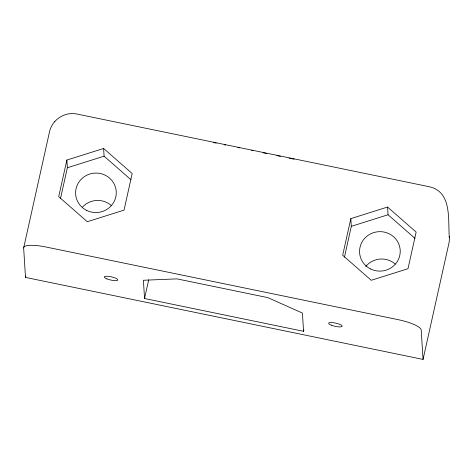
<?xml version="1.0" encoding="UTF-8"?>
<svg xmlns="http://www.w3.org/2000/svg" width="473" height="473" viewBox="0 0 473 473"><rect width="100%" height="100%" fill="white"/><g stroke="black" fill="none" stroke-linecap="round" stroke-linejoin="round"><path stroke-width="0.71" d="M449.226 236.24A23.248 22.556 -3.6 0 1 448.853 243.571L423.051 359.415L25.507 277.409L23.65 247.947L49.452 132.103C51.794 119.947 64.7 111.421 76.821 114.023L428.934 186.658C452.614 191.707 447.754 220.211 449.35 237.7M25.507 277.409L25.826 275.972M66.87 160.045L58.711 196.667L87.292 221.719L124.027 210.142L132.18 173.514L103.605 148.469L66.87 160.045L67.355 167.761L60.479 198.642M303.885 329.87L303.565 331.307L144.549 298.504L148.705 279.827M350.83 218.621L342.677 255.249L371.252 280.294L407.986 268.717L416.145 232.095L387.564 207.044L350.83 218.621L351.321 226.336L344.439 257.217M54.531 121.768L54.821 121.348M67.355 167.761L104.09 156.185L131.015 179.787M351.321 226.336L388.055 214.76L414.981 238.362M213.347 142.521L216.232 143.112M224.167 144.75L225.609 145.045M237.872 147.576L239.308 147.872M251.571 150.402L253.014 150.698M263.112 152.785L266.719 153.53M276.811 155.611L280.418 156.356M289.074 158.142L294.123 159.182M423.051 359.415L421.201 329.953A23.248 5.416 12.6 0 0 398.13 319.653L46.011 247.018A23.248 5.416 12.6 0 0 23.65 247.947M387.564 207.044L388.055 214.76M303.565 331.307L302.418 313.067L267.813 297.618L176.943 278.875L143.402 280.264L144.549 298.504M103.605 148.469L104.09 156.185M82.592 206.967A20.339 19.736 -3.6 0 1 111.315 205.501M365.688 266.53A20.339 19.736 -3.6 0 1 395.28 264.076M106.987 278.916A6.971 1.626 12.6 0 0 117.824 280.051A6.971 1.626 12.6 0 0 108.347 276.344A6.971 1.626 12.6 0 0 106.987 278.916M370.596 268.971A20.339 19.736 -3.6 0 0 400.205 250.347A20.339 19.736 -3.6 0 0 368.881 234.833A20.339 19.736 -3.6 0 0 370.596 268.971M331.319 325.193A6.971 1.626 12.6 0 0 342.156 326.329A6.971 1.626 12.6 0 0 332.679 322.621A6.971 1.626 12.6 0 0 331.319 325.193M86.636 210.396A20.339 19.736 -3.6 0 0 116.246 191.772A20.339 19.736 -3.6 0 0 84.915 176.258A20.339 19.736 -3.6 0 0 86.636 210.396"/></g></svg>
